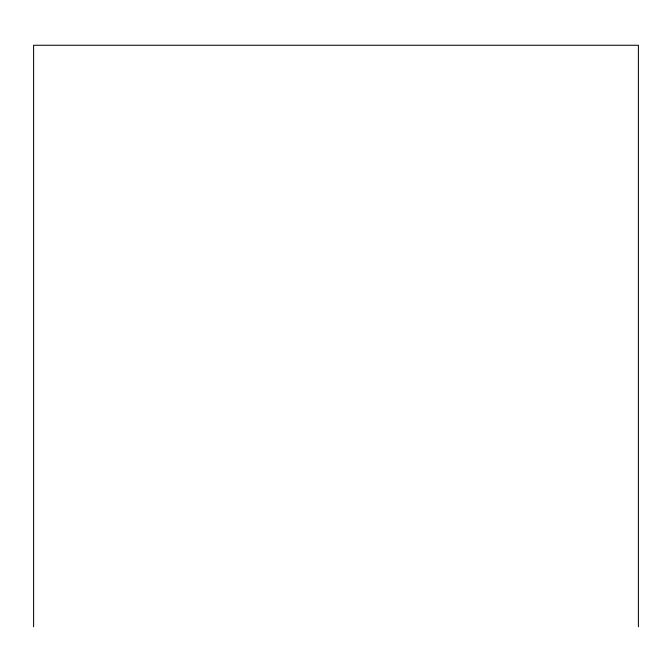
<?xml version="1.0" encoding="UTF-8"?>
<svg xmlns="http://www.w3.org/2000/svg" width="672" height="672" viewBox="0 0 672 672"><rect width="100%" height="100%" fill="white"/><g stroke="black" fill="none" stroke-linecap="round" stroke-linejoin="round"><path stroke-width="1.01" d="M638.4 626.741L638.4 45.259L33.6 45.259L33.6 626.741"/></g></svg>
